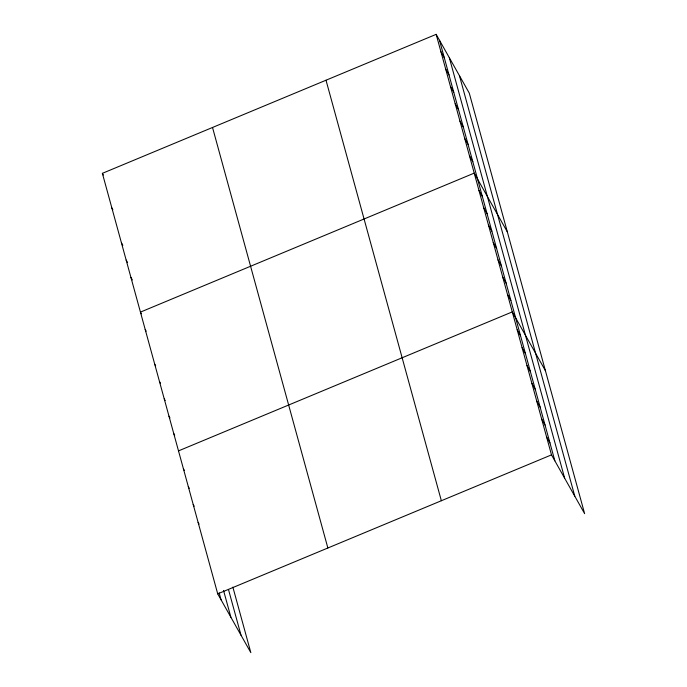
<?xml version="1.0" encoding="UTF-8"?>
<svg xmlns="http://www.w3.org/2000/svg" width="687" height="687" viewBox="0 0 687 687"><rect width="100%" height="100%" fill="white"/><g stroke="black" fill="none" stroke-linecap="round" stroke-linejoin="round"><path stroke-width="1.03" d="M232.867 587.119L250.841 652.65L217.719 593.86L102.372 173.339L436.159 34.35L469.281 93.14L584.628 513.661L551.498 454.871L436.159 34.35M178.5 450.887L512.287 311.898L545.409 370.679M217.719 593.86L551.498 454.871M440.917 51.697L444.266 57.648M445.674 69.044L449.023 74.995M450.432 86.39L453.781 92.341M455.189 103.737L458.538 109.688M459.947 121.084L463.296 127.035M464.704 138.43L468.053 144.382M469.461 155.777L472.811 161.728M507.349 231.914L474.219 173.124L140.44 312.113L141.393 313.813M478.976 190.471L482.334 196.422M483.734 207.817L487.092 213.769M488.491 225.164L491.849 231.115M493.249 242.511L496.607 248.462M498.006 259.858L501.364 265.809M502.764 277.204L506.121 283.156M507.53 294.551L510.879 300.502M517.182 329.769L520.54 335.72M522.086 347.639L525.443 353.59M526.989 365.51L530.347 371.461M531.893 383.38L535.242 389.331M536.796 401.26L540.145 407.202M541.699 419.13L545.049 425.081M546.603 437.001L549.952 442.952M102.372 173.339L103.333 175.039M111.887 208.032L112.848 209.733M121.401 242.726L122.844 245.276M126.168 260.072L127.602 262.623M130.925 277.419L132.359 279.97M145.197 329.459L146.151 331.16M154.712 364.153L155.666 365.853M159.47 381.5L160.423 383.2M164.227 398.846L165.181 400.547M168.985 416.193L169.947 417.894M173.742 433.54L174.704 435.24M183.403 468.757L184.365 470.458M188.307 486.628L189.26 488.328M193.21 504.498L194.163 506.199M198.114 522.369L199.067 524.069M459.457 75.699L574.804 496.229M449.332 57.734L564.68 478.264M439.508 40.301L554.856 460.822M326.007 80.216L441.355 500.737M212.523 127.473L327.862 547.994M228.488 589.54L241.017 635.217M223.541 590.442L230.892 617.252M219.162 592.864L221.068 599.811"/></g></svg>
